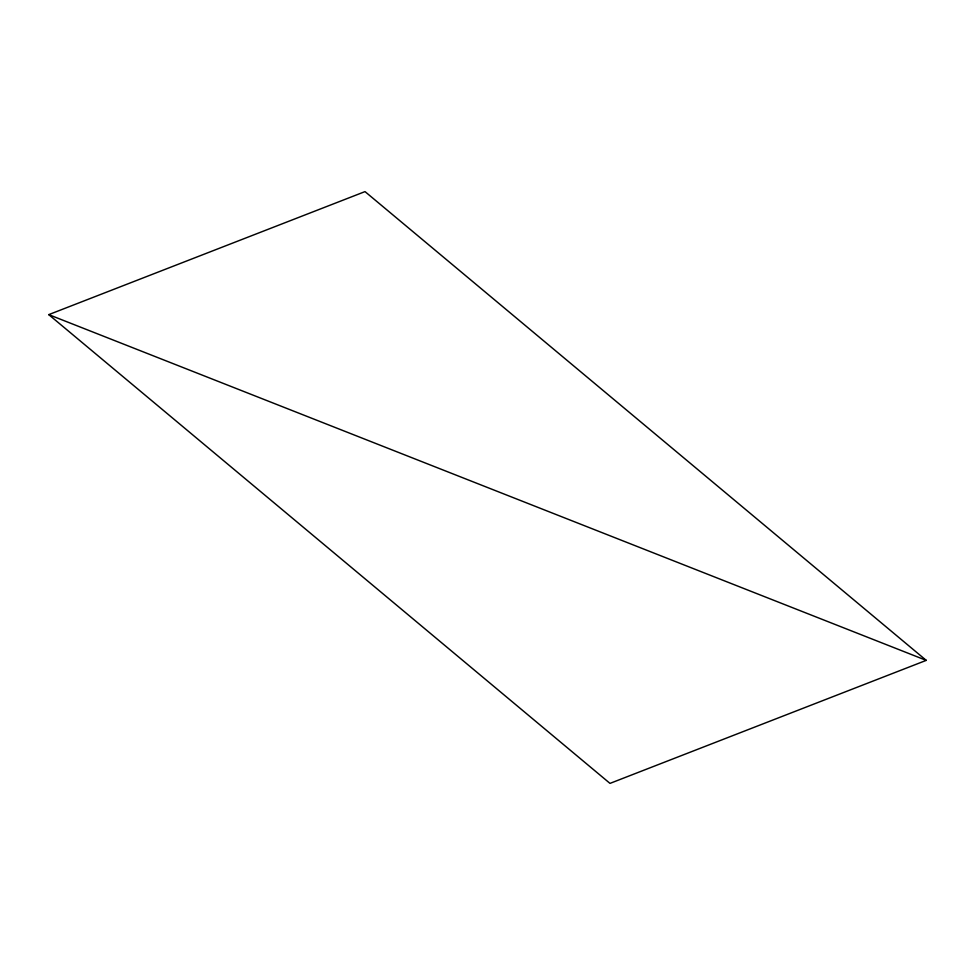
<?xml version="1.0" encoding="UTF-8"?>
<svg xmlns="http://www.w3.org/2000/svg" width="975" height="975" viewBox="0 0 975 975"><rect width="100%" height="100%" fill="white"/><g stroke="black" fill="none" stroke-linecap="round" stroke-linejoin="round"><path stroke-width="1.46" d="M48.75 314.633L365.003 191.612L926.25 660.368L609.997 783.388L48.75 314.633L926.25 660.368"/></g></svg>
